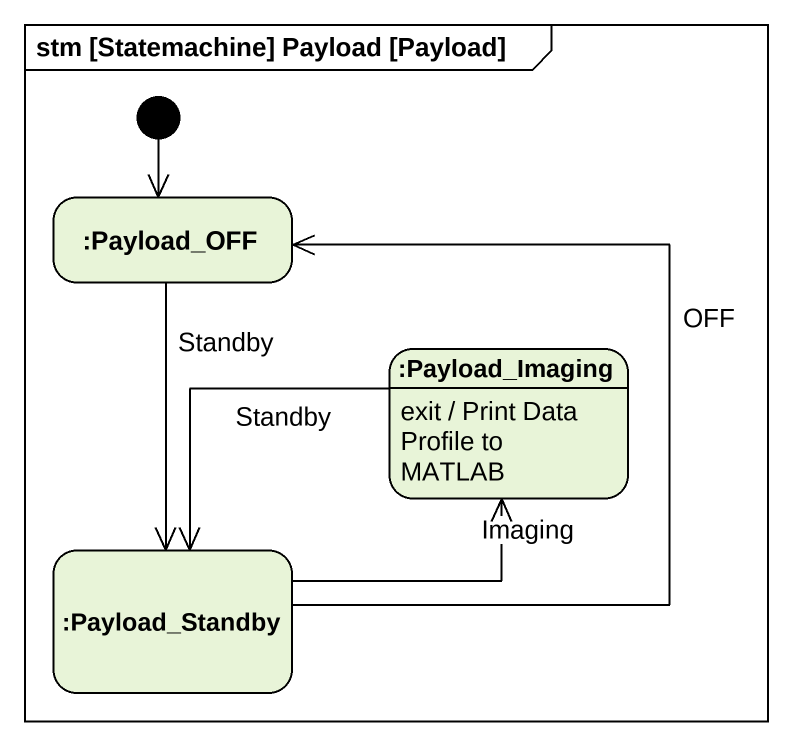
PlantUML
@startuml
mainframe stm [Statemachine] Payload [Payload]
hide empty description
state ":Payload_OFF" as Payload_OFF
state ":Payload_Imaging" as Payload_Imaging
Payload_Imaging : exit / Print Data Profile to MATLAB
state ":Payload_Standby" as Payload_Standby
[*] --> Payload_OFF
Payload_OFF --> Payload_Standby : Standby
Payload_Imaging -left-> Payload_Standby : Standby
Payload_Standby -up-> Payload_OFF : OFF
Payload_Standby -right-> Payload_Imaging : Imaging
@enduml
